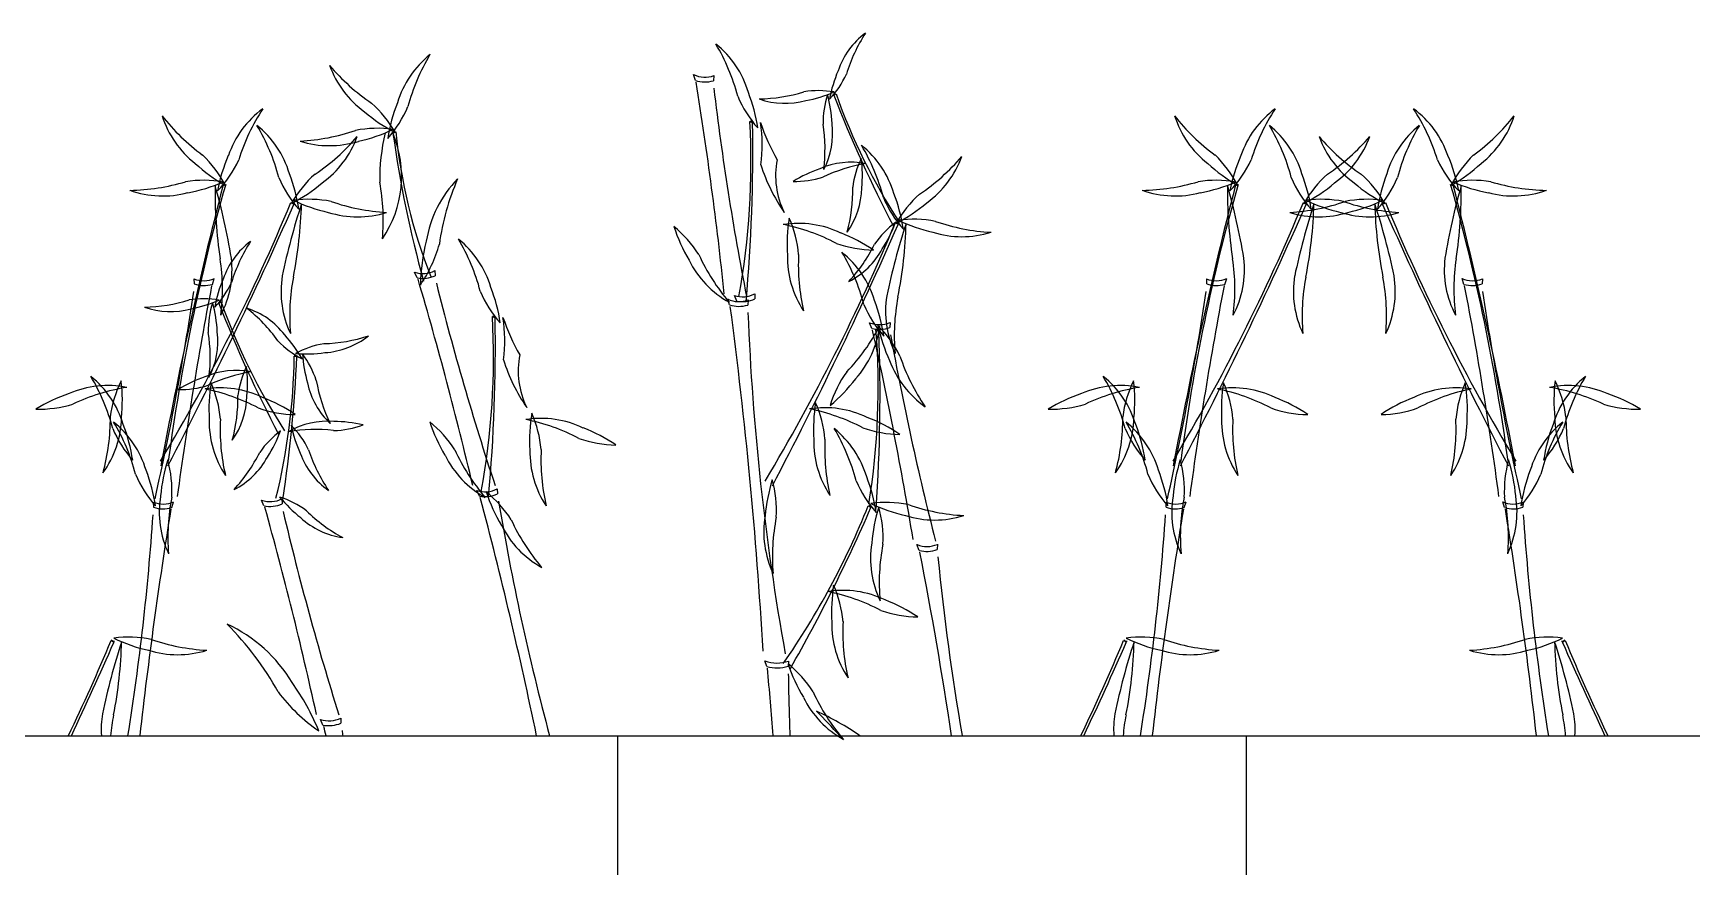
# Model space of a CAD drawing. Extents: x 225307 to 340959, y 27372 to 84205.
# Drawn here: x 326541 to 329179, y 75539 to 76865 of the extents above; entities that cross this region are included whole.
import ezdxf

# ---------------------------------------------------------------- set-up
doc = ezdxf.new("R2010")
doc.units = 0
doc.header["$MEASUREMENT"] = 0
for name, color, linetype in [('PH', 8, 'CONTINUOUS'), ('WALL', 2, 'CONTINUOUS'), ('道路', 3, 'CONTINUOUS')]:
    doc.layers.add(name, color=color, linetype=linetype)

msp = doc.modelspace()

# ---------------------------------------------------------------- linework, layer by layer
at = {"layer": 'PH', "color": 8}
for p, q in [((327471, 73705.1, 5587.7), (327471, 75747.5, 5587.7)), ((328471, 73707.8, 5587.7), (328471, 75747.5, 5587.7))]:
    msp.add_line(p, q, dxfattribs=at)
at = {"layer": 'WALL', "color": 251}
for p, q in [((327594.2, 76789.7, 8381.5), (327591.4, 76799.1, 8381.5)), ((327623.8, 76797.6, 8381.5), (327623.1, 76789.4, 8381.5)), ((326796.6, 76474.3, 8381.5), (326797, 76466.1, 8381.5)), ((326825.9, 76465.5, 8381.5), (326829, 76474.8, 8381.5)), ((327151.7, 76475.8, 8381.5), (327147.7, 76484.8, 8381.5)), ((327180, 76487.5, 8381.5), (327180.4, 76479.2, 8381.5)), ((328407.2, 76474.3, 8381.5), (328407.6, 76466.1, 8381.5)), ((328436.5, 76465.5, 8381.5), (328439.6, 76474.8, 8381.5)), ((328816.8, 76465.5, 8381.5), (328813.8, 76474.8, 8381.5)), ((328846.2, 76474.3, 8381.5), (328845.7, 76466.1, 8381.5)), ((327648.6, 76432.8, 8381.5), (327645.9, 76442.2, 8381.5)), ((327660.3, 76438.8, 8381.5), (327656.3, 76447.8, 8381.5)), ((327678.2, 76440.7, 8381.5), (327677.5, 76432.5, 8381.5)), ((327688.6, 76450.4, 8381.5), (327688.9, 76442.2, 8381.5)), ((327874.8, 76395.3, 8381.5), (327871.5, 76404.5, 8381.5)), ((327903.9, 76405, 8381.5), (327903.7, 76396.7, 8381.5)), ((326936.5, 76124.3, 8381.5), (326936.8, 76116.1, 8381.5)), ((327250.7, 76128.6, 8381.5), (327246.7, 76137.6, 8381.5)), ((327279, 76140.2, 8381.5), (327279.4, 76132, 8381.5)), ((326731.9, 76119.1, 8381.5), (326732.3, 76110.9, 8381.5)), ((326761.2, 76110.3, 8381.5), (326764.2, 76119.6, 8381.5)), ((326908, 76113.1, 8381.5), (326904.2, 76122.1, 8381.5)), ((328342.5, 76119.1, 8381.5), (328342.9, 76110.9, 8381.5)), ((328371.8, 76110.3, 8381.5), (328374.8, 76119.6, 8381.5)), ((328881.6, 76110.3, 8381.5), (328878.5, 76119.6, 8381.5)), ((328910.9, 76119.1, 8381.5), (328910.4, 76110.9, 8381.5)), ((327950.2, 76042.2, 8381.5), (327946.8, 76051.4, 8381.5)), ((327979.2, 76051.9, 8381.5), (327979, 76043.6, 8381.5)), ((327707.8, 75857.4, 8381.5), (327705, 75866.8, 8381.5)), ((327742.4, 75866.1, 8381.5), (327741.7, 75857.9, 8381.5)), ((327001.7, 75764.4, 8381.5), (326997.9, 75773.5, 8381.5)), ((327030.2, 75775.6, 8381.5), (327030.5, 75767.4, 8381.5))]:
    msp.add_line(p, q, dxfattribs=at)
for centre, radius, start, end in [((327939.4, 76765.1, 8381.5), 124.8, 126.7515, 161.2718), ((328082.1, 76724.7, 8381.5), 258.7, 147.1423, 163.1203), ((327529.1, 76726.2, 8381.5), 156, 16.6578, 51.1781), ((327349, 76682.2, 8381.5), 323.4, 14.8093, 30.7873), ((327159.3, 76866.4, 8381.5), 156, 199.6469, 234.1671), ((327260, 77021.9, 8381.5), 323.4, 220.0376, 236.0156), ((327269.5, 76709.1, 8381.5), 156, 128.6233, 163.1436), ((327449.3, 76664.4, 8381.5), 323.4, 149.014, 164.992), ((327609.3, 76836.1, 8381.5), 41.1, 244.1889, 290.6514), ((327609.1, 76836.8, 8381.5), 49.4, 252.468, 286.4628), ((321708, 75830.8, 8381.5), 5964.5, 5.9648, 9.22705), ((328018.2, 76720.9, 8381.5), 214.2, 156.8493, 169.4119), ((327702.5, 76860.6, 8381.5), 145.4, 316.3249, 335.2549), ((332182.2, 77324.4, 8381.5), 4591.4, 186.8406, 191.0283), ((327829.3, 76834.9, 8381.5), 181.7, 202.6747, 221.6047), ((327428.7, 76674.6, 8381.5), 267.8, 8.5177, 21.0803), ((327691.1, 77019.1, 8381.5), 258.7, 271.0803, 287.0583), ((327737.2, 76878.2, 8381.5), 124.8, 250.6896, 285.2099), ((327790.2, 76628.2, 8381.5), 145.4, 80.2629, 99.1929), ((327729.9, 76968.2, 8381.5), 214.2, 280.7874, 293.35), ((327942.8, 76722.7, 8381.5), 145.4, 162.085, 181.015), ((327597.7, 76711.4, 8381.5), 214.2, 2.6094, 15.172), ((327811.6, 76779.2, 8381.5), 11.8, 278.989, 301.5229), ((327808.8, 76781.6, 8381.5), 15.9, 289.7144, 304.519), ((329764.5, 77530, 8381.5), 2094.4, 201.388, 207.649), ((328748, 77099.3, 8381.5), 987.1, 199.59, 212.8556), ((326894.7, 76780.7, 8381.5), 156, 197.4962, 232.0165), ((327001.1, 76932.4, 8381.5), 323.4, 217.887, 233.865), ((326998.8, 76619.4, 8381.5), 156, 126.4727, 160.9929), ((327176.9, 76568.1, 8381.5), 323.4, 146.8634, 162.8414), ((327241.1, 76944.2, 8381.5), 267.8, 229.7446, 242.3072), ((326958, 76618.4, 8381.5), 181.7, 29.2202, 48.1502), ((327369.7, 76657.1, 8381.5), 267.8, 158.721, 171.2837), ((326969.6, 76818.8, 8381.5), 181.7, 318.1966, 337.1266), ((328505.3, 76780.7, 8381.5), 156, 197.4962, 232.0165), ((328611.7, 76932.4, 8381.5), 323.4, 217.887, 233.865), ((328609.4, 76619.4, 8381.5), 156, 126.4727, 160.9929), ((328787.5, 76568.1, 8381.5), 323.4, 146.8634, 162.8414), ((328643.9, 76619.4, 8381.5), 156, 19.0071, 53.5273), ((328465.8, 76568.1, 8381.5), 323.4, 17.1586, 33.1366), ((328641.6, 76932.4, 8381.5), 323.4, 306.135, 322.113), ((328748.1, 76780.7, 8381.5), 156, 307.9835, 342.5038), ((326799, 76596.8, 8381.5), 156, 16.6578, 51.1781), ((326619, 76552.8, 8381.5), 323.4, 14.8093, 30.7873), ((326948.9, 77016.3, 8381.5), 323.4, 272.9521, 288.9301), ((327088.6, 76532, 8381.5), 181.7, 82.1347, 101.0647), ((326999.4, 76954.3, 8381.5), 267.8, 282.6591, 295.2217), ((327409.6, 76632.7, 8381.5), 317.5, 166.5597, 180.8727), ((326950.1, 76637.3, 8381.5), 176.8, 325.8844, 22.6578), ((327109.2, 76721.5, 8381.5), 14.7, 280.8608, 303.3947), ((327105.6, 76724.4, 8381.5), 19.9, 291.5861, 306.3908), ((328938.2, 76960.3, 8381.5), 1842.7, 187.9535, 195.4166), ((327966.7, 76791.9, 8381.5), 853.2, 185.6285, 201.5854), ((326496.9, 76659.3, 8381.5), 1185.8, 349.6339, 3.166), ((325107.4, 76674.7, 8381.5), 2578.3, 354.7419, 1.0507), ((327689.3, 76738.1, 8381.5), 14.7, 236.4067, 258.9406), ((327693, 76740.9, 8381.5), 19.9, 233.4106, 248.2152), ((328012.3, 76828.5, 8381.5), 331.7, 198.535, 209.8201), ((327470.1, 76687.1, 8381.5), 230.5, 352.1617, 8.9643), ((327541.8, 76680.2, 8381.5), 258.7, 352.9024, 8.8804), ((327687.9, 76705.8, 8381.5), 124.8, 332.5116, 7.0319), ((328409.6, 76596.8, 8381.5), 156, 16.6578, 51.1781), ((328229.6, 76552.8, 8381.5), 323.4, 14.8093, 30.7873), ((328843.7, 76596.8, 8381.5), 156, 128.8219, 163.3422), ((329023.8, 76552.8, 8381.5), 323.4, 149.2127, 165.1907), ((327012.3, 76842.1, 8381.5), 156, 252.5613, 287.0816), ((326809.5, 76909.6, 8381.5), 323.4, 303.7858, 319.7638), ((326909.7, 76753.7, 8381.5), 156, 305.6342, 340.1545), ((327760.7, 76565.1, 8381.5), 156, 16.6578, 51.1781), ((327580.7, 76521.1, 8381.5), 323.4, 14.8093, 30.7873), ((328733.1, 76753.7, 8381.5), 156, 199.8455, 234.3658), ((328833.2, 76909.6, 8381.5), 323.4, 220.2362, 236.2142), ((328420.1, 76909.6, 8381.5), 323.4, 303.7858, 319.7638), ((328520.3, 76753.7, 8381.5), 156, 305.6342, 340.1545), ((326979.3, 76855.5, 8381.5), 267.8, 227.594, 240.1566), ((326684.2, 76540.6, 8381.5), 181.7, 27.0696, 45.9996), ((327097, 76563.8, 8381.5), 267.8, 156.5704, 169.133), ((326703.3, 76740.4, 8381.5), 181.7, 316.046, 334.976), ((327970.7, 76742.2, 8381.5), 285.7, 197.6305, 214.6312), ((327852.2, 76638, 8381.5), 130.3, 168.6858, 206.4869), ((327841.9, 76535, 8381.5), 124.8, 79.0377, 113.5579), ((327908, 76402.3, 8381.5), 258.7, 99.4284, 115.4064), ((327988.9, 76602.1, 8381.5), 145.4, 154.0263, 172.9563), ((327645.7, 76639.2, 8381.5), 214.2, 354.5507, 7.1133), ((327771.2, 76877.9, 8381.5), 323.4, 303.7858, 319.7638), ((327871.4, 76722, 8381.5), 156, 305.6342, 340.1545), ((328589.9, 76855.5, 8381.5), 267.8, 227.594, 240.1566), ((328294.8, 76540.6, 8381.5), 181.7, 27.0696, 45.9996), ((328707.6, 76563.8, 8381.5), 267.8, 156.5704, 169.133), ((328313.9, 76740.4, 8381.5), 181.7, 316.046, 334.976), ((328939.5, 76740.4, 8381.5), 181.7, 205.024, 223.954), ((328545.7, 76563.8, 8381.5), 267.8, 10.867, 23.4296), ((328958.5, 76540.6, 8381.5), 181.7, 134.0004, 152.9304), ((328663.5, 76855.5, 8381.5), 267.8, 299.8434, 312.406), ((326690, 76938.4, 8381.5), 323.4, 270.8014, 286.7794), ((329793.7, 75784.1, 8381.5), 3064.1, 164.084, 172.4994), ((326811.5, 76449.3, 8381.5), 181.7, 79.984, 98.914), ((326738.2, 76874.6, 8381.5), 267.8, 280.5085, 293.0711), ((326839.2, 76637.9, 8381.5), 14.7, 278.7101, 301.2441), ((326835.6, 76640.9, 8381.5), 19.9, 289.4355, 304.2401), ((327099.3, 76705.5, 8381.5), 181.7, 202.6747, 221.6047), ((326698.6, 76545.2, 8381.5), 267.8, 8.5177, 21.0803), ((327110.1, 76505.1, 8381.5), 181.7, 131.6512, 150.5812), ((326828.2, 76831.8, 8381.5), 267.8, 297.4941, 310.0567), ((326774.4, 76567.6, 8381.5), 323.4, 354.7741, 10.7521), ((327350.8, 76503.4, 8381.5), 187.2, 136.0165, 170.5368), ((327571.7, 76478, 8381.5), 388.1, 156.4072, 172.3852), ((327862.2, 76447, 8381.5), 214.2, 109.1354, 121.698), ((327753.2, 76774.6, 8381.5), 145.4, 268.611, 287.541), ((328300.6, 76938.4, 8381.5), 323.4, 270.8014, 286.7794), ((331404.3, 75784.1, 8381.5), 3064.1, 164.084, 172.4994), ((328422.1, 76449.3, 8381.5), 181.7, 79.984, 98.914), ((328348.8, 76874.6, 8381.5), 267.8, 280.5085, 293.0711), ((328449.8, 76637.9, 8381.5), 14.7, 278.7101, 301.2441), ((328446.2, 76640.9, 8381.5), 19.9, 289.4355, 304.2401), ((328709.9, 76705.5, 8381.5), 181.7, 202.6747, 221.6047), ((328309.2, 76545.2, 8381.5), 267.8, 8.5177, 21.0803), ((328720.7, 76505.1, 8381.5), 181.7, 131.6512, 150.5812), ((328438.8, 76831.8, 8381.5), 267.8, 297.4941, 310.0567), ((328814.5, 76831.8, 8381.5), 267.8, 229.9433, 242.5059), ((328532.6, 76505.1, 8381.5), 181.7, 29.4188, 48.3488), ((328944.1, 76545.2, 8381.5), 267.8, 158.9197, 171.4823), ((328543.5, 76705.5, 8381.5), 181.7, 318.3953, 337.3253), ((325849.1, 75784.1, 8381.5), 3064.1, 7.5006, 15.916), ((328803.6, 76637.9, 8381.5), 14.7, 238.7559, 261.2899), ((328807.1, 76640.9, 8381.5), 19.9, 235.7599, 250.5645), ((328831.3, 76449.3, 8381.5), 181.7, 81.086, 100.016), ((328904.6, 76874.6, 8381.5), 267.8, 246.9289, 259.4915), ((328952.8, 76938.4, 8381.5), 323.4, 253.2206, 269.1986), ((326746.8, 76762.1, 8381.5), 156, 250.4107, 284.931), ((333272.1, 74963.3, 8381.5), 6640, 165.5375, 169.4685), ((327526.9, 76612.6, 8381.5), 696.8, 179.1262, 188.7844), ((325773.4, 76325.9, 8381.5), 1097.8, 9.5114, 15.7133), ((326979.2, 76419.1, 8381.5), 181.7, 78.7367, 97.6667), ((327069.9, 76841, 8381.5), 267.8, 244.5796, 257.1423), ((327585.9, 76616.2, 8381.5), 258.7, 344.8437, 0.8217), ((327734.1, 76621.1, 8381.5), 124.8, 324.453, 358.9732), ((328061, 76673.8, 8381.5), 181.7, 202.6747, 221.6047), ((327660.3, 76513.5, 8381.5), 267.8, 8.5177, 21.0803), ((328071.8, 76473.4, 8381.5), 181.7, 131.6512, 150.5812), ((328357.4, 76762.1, 8381.5), 156, 250.4107, 284.931), ((334882.7, 74963.3, 8381.5), 6640, 165.5375, 169.4685), ((329137.5, 76612.6, 8381.5), 696.8, 179.1262, 188.7844), ((327384, 76325.9, 8381.5), 1097.8, 9.5114, 15.7133), ((328589.8, 76419.1, 8381.5), 181.7, 78.7367, 97.6667), ((328680.5, 76841, 8381.5), 267.8, 244.5796, 257.1423), ((328663.5, 76419.1, 8381.5), 181.7, 82.3333, 101.2633), ((328572.8, 76841, 8381.5), 267.8, 282.8577, 295.4204), ((329869.4, 76325.9, 8381.5), 1097.8, 164.2867, 170.4886), ((322370.6, 74963.3, 8381.5), 6640, 10.5315, 14.4625), ((328115.8, 76612.6, 8381.5), 696.8, 351.2156, 0.8738), ((328895.9, 76762.1, 8381.5), 156, 255.069, 289.5893), ((323985.9, 77832.1, 8381.5), 3212.5, 329.1414, 337.3599), ((320716.6, 79338.4, 8381.5), 6816.2, 332.36371, 336.24357), ((328011.4, 76253.3, 8381.5), 1097.8, 161.9374, 168.1393), ((326963, 76611.5, 8381.5), 19.9, 233.4106, 248.2152), ((326959.3, 76608.7, 8381.5), 14.7, 236.4067, 258.9406), ((326271.1, 76611.6, 8381.5), 696.8, 348.8663, 358.5245), ((327056.7, 76728.9, 8381.5), 156, 252.7197, 287.24), ((327120.7, 76902.9, 8381.5), 323.4, 250.8713, 266.8493), ((327790, 76800.2, 8381.5), 267.8, 297.4941, 310.0567), ((325596.5, 77832.1, 8381.5), 3212.5, 329.1414, 337.3599), ((322327.2, 79338.4, 8381.5), 6816.2, 332.36371, 336.24357), ((328522.1, 76902.9, 8381.5), 323.4, 273.1507, 289.1287), ((328586.1, 76728.9, 8381.5), 156, 252.76, 287.2803), ((329622, 76253.3, 8381.5), 1097.8, 161.9374, 168.1393), ((328569.9, 76608.7, 8381.5), 14.7, 236.4067, 258.9406), ((328573.5, 76611.5, 8381.5), 19.9, 233.4106, 248.2152), ((327881.7, 76611.6, 8381.5), 696.8, 348.8663, 358.5245), ((328667.3, 76728.9, 8381.5), 156, 252.7197, 287.24), ((328731.3, 76902.9, 8381.5), 323.4, 250.8713, 266.8493), ((329371.6, 76611.6, 8381.5), 696.8, 181.4755, 191.1337), ((327631.4, 76253.3, 8381.5), 1097.8, 11.8607, 18.0626), ((328683.5, 76608.7, 8381.5), 14.7, 281.0594, 303.5933), ((328679.8, 76611.5, 8381.5), 19.9, 291.7848, 306.5894), ((334926.1, 79338.4, 8381.5), 6816.2, 203.75643, 207.63629), ((331656.9, 77832.1, 8381.5), 3212.5, 202.6401, 210.8586), ((327814.3, 76641.2, 8381.5), 267.8, 198.2543, 210.8169), ((327446.5, 76415.4, 8381.5), 181.7, 32.4113, 51.3413), ((324947.6, 77800.4, 8381.5), 3212.5, 329.1414, 337.3599), ((321678.3, 79306.8, 8381.5), 6816.2, 332.36371, 336.24357), ((327758.1, 76406.5, 8381.5), 156, 64.3717, 98.8919), ((327669.5, 76243.8, 8381.5), 323.4, 62.5232, 78.5012), ((328007.9, 76527.8, 8381.5), 267.8, 170.8163, 183.3789), ((327577.5, 76497, 8381.5), 181.7, 4.9733, 23.9033), ((327728.7, 76297.5, 8381.5), 267.8, 56.2316, 68.7942), ((327999.2, 76447, 8381.5), 145.4, 126.5883, 145.5183), ((327711.7, 76638.2, 8381.5), 214.2, 327.1127, 339.6753), ((328973.1, 76221.6, 8381.5), 1097.8, 161.9374, 168.1393), ((327924.7, 76579.8, 8381.5), 19.9, 233.4106, 248.2152), ((327921, 76577, 8381.5), 14.7, 236.4067, 258.9406), ((327232.8, 76579.9, 8381.5), 696.8, 348.8663, 358.5245), ((327940.9, 76387.4, 8381.5), 181.7, 78.7367, 97.6667), ((328031.6, 76809.4, 8381.5), 267.8, 244.5796, 257.1423), ((328018.4, 76697.3, 8381.5), 156, 252.7197, 287.24), ((328082.4, 76871.2, 8381.5), 323.4, 250.8713, 266.8493), ((326961.4, 76433.9, 8381.5), 124.8, 126.7515, 161.2718), ((327104, 76393.5, 8381.5), 258.7, 147.1423, 163.1203), ((327478, 76457, 8381.5), 321.3, 166.1143, 178.6769), ((326976.9, 76587.7, 8381.5), 218, 325.5899, 344.5198), ((327119.5, 76416, 8381.5), 156, 16.6578, 51.1781), ((326939.4, 76372, 8381.5), 323.4, 14.8093, 30.7873), ((327879.7, 76701.8, 8381.5), 181.7, 250.3886, 269.3186), ((327648.1, 76645.2, 8381.5), 258.7, 317.4057, 333.3837), ((327781.8, 76581.3, 8381.5), 124.8, 297.0149, 331.5352), ((326518.5, 76457.8, 8381.5), 323.4, 352.6235, 8.6015), ((326701.2, 76489, 8381.5), 156, 332.2327, 6.753), ((327724, 76573.3, 8381.5), 156, 206.3944, 240.9147), ((327894, 76647.1, 8381.5), 323.4, 204.5459, 220.5239), ((327896.6, 76509.2, 8381.5), 156, 178.9564, 213.4766), ((328081.4, 76496.4, 8381.5), 323.4, 177.1079, 193.0859), ((327729.7, 76394.9, 8381.5), 156, 16.6578, 51.1781), ((327549.6, 76351, 8381.5), 323.4, 14.8093, 30.7873), ((328129.1, 76457.8, 8381.5), 323.4, 352.6235, 8.6015), ((328311.8, 76489, 8381.5), 156, 332.2327, 6.753), ((328941.6, 76489, 8381.5), 156, 173.247, 207.7673), ((329124.2, 76457.8, 8381.5), 323.4, 171.3985, 187.3765), ((326812.2, 76512.3, 8381.5), 41.1, 247.6873, 294.1497), ((326812.4, 76513, 8381.5), 49.4, 251.8759, 285.8707), ((327040.1, 76389.8, 8381.5), 214.2, 156.8493, 169.4119), ((326724.5, 76529.5, 8381.5), 145.4, 316.3249, 335.2549), ((327091.1, 76454.2, 8381.5), 156, 170.8977, 205.418), ((327272.3, 76415.6, 8381.5), 323.4, 169.0492, 185.0272), ((327160.8, 76523.7, 8381.5), 41.1, 251.4369, 297.8994), ((327160.5, 76524.4, 8381.5), 49.4, 259.716, 293.7108), ((321433.5, 74782, 8381.5), 5964.5, 13.2128, 16.47505), ((331635.5, 77585.2, 8381.5), 4591.4, 194.0886, 198.2763), ((328422.8, 76512.3, 8381.5), 41.1, 247.6873, 294.1497), ((328423, 76513, 8381.5), 49.4, 251.8759, 285.8707), ((328701.6, 76454.2, 8381.5), 156, 170.8977, 205.418), ((328882.9, 76415.6, 8381.5), 323.4, 169.0492, 185.0272), ((328370.4, 76415.6, 8381.5), 323.4, 354.9728, 10.9508), ((328551.7, 76454.2, 8381.5), 156, 334.582, 9.1023), ((328830.6, 76512.3, 8381.5), 41.1, 245.8503, 292.3127), ((328830.3, 76513, 8381.5), 49.4, 254.1293, 288.1241), ((326713.1, 76687.9, 8381.5), 258.7, 271.0803, 287.0583), ((322255.4, 77133.1, 8381.5), 4591.4, 347.3104, 351.4981), ((332681.8, 75336.3, 8381.5), 5964.5, 169.11163, 172.37388), ((326812.2, 76297.1, 8381.5), 145.4, 80.2629, 99.1929), ((326751.8, 76637, 8381.5), 214.2, 280.7874, 293.35), ((327419.7, 76524.7, 8381.5), 181.7, 202.6747, 221.6047), ((327019.1, 76364.4, 8381.5), 267.8, 8.5177, 21.0803), ((327663.7, 76479.1, 8381.5), 41.1, 244.1889, 290.6514), ((327669.4, 76486.7, 8381.5), 41.1, 251.4369, 297.8994), ((327669.1, 76487.4, 8381.5), 49.4, 259.716, 293.7108), ((327629.3, 76343.4, 8381.5), 267.8, 8.5177, 21.0803), ((328052.8, 76422.5, 8381.5), 156, 170.8977, 205.418), ((328234, 76383.9, 8381.5), 323.4, 169.0492, 185.0272), ((323866, 77133.1, 8381.5), 4591.4, 347.3104, 351.4981), ((334292.4, 75336.3, 8381.5), 5964.5, 169.11163, 172.37388), ((322960.9, 75336.3, 8381.5), 5964.5, 7.62612, 10.88837), ((333387.4, 77133.1, 8381.5), 4591.4, 188.5019, 192.6896), ((326759.2, 76547, 8381.5), 124.8, 250.6896, 285.2099), ((326964.7, 76391.6, 8381.5), 145.4, 162.085, 181.015), ((326619.7, 76380.2, 8381.5), 214.2, 2.6094, 15.172), ((326833.6, 76448.1, 8381.5), 11.8, 278.989, 301.5229), ((326830.7, 76450.4, 8381.5), 15.9, 289.7144, 304.519), ((328786.5, 77198.8, 8381.5), 2094.4, 201.388, 207.649), ((327769.9, 76768.2, 8381.5), 987.1, 199.59, 212.8556), ((326842.3, 76308.8, 8381.5), 124.8, 37.6575, 72.1778), ((326720.4, 76224.4, 8381.5), 258.7, 35.809, 51.787), ((326087.3, 76349.1, 8381.5), 1185.8, 349.6339, 3.166), ((327279.7, 76427.9, 8381.5), 14.7, 236.4067, 258.9406), ((327283.4, 76430.7, 8381.5), 19.9, 233.4106, 248.2152), ((327663.5, 76479.9, 8381.5), 49.4, 252.468, 286.4628), ((320337.3, 75459.2, 8381.5), 7376.7, 3.28696, 7.56445), ((331596.6, 76573.8, 8381.5), 3921.7, 182.2376, 190.2241), ((328029.9, 76503.7, 8381.5), 181.7, 202.6747, 221.6047), ((326563.8, 76349.1, 8381.5), 258.7, 352.9024, 8.8804), ((326709.8, 76374.7, 8381.5), 124.8, 332.5116, 7.0319), ((324697.8, 76364.5, 8381.5), 2578.3, 354.7419, 1.0507), ((327060.5, 76376.9, 8381.5), 230.5, 352.1617, 8.9643), ((327602.7, 76518.3, 8381.5), 331.7, 198.535, 209.8201), ((327601.3, 76549.7, 8381.5), 323.4, 316.3458, 332.3238), ((327732.9, 76419.3, 8381.5), 156, 318.1942, 352.7145), ((326717.4, 76302.3, 8381.5), 1167.7, 350.8462, 4.483), ((327887.1, 76442.5, 8381.5), 41.1, 247.5711, 294.0335), ((327886.9, 76443.2, 8381.5), 49.4, 255.8502, 289.8449), ((322055.4, 75090.8, 8381.5), 5964.5, 9.34699, 12.60923), ((325345.7, 76287.4, 8381.5), 2542.3, 355.9754, 2.3288), ((327889.9, 76406.9, 8381.5), 14.7, 236.4067, 258.9406), ((327893.6, 76409.7, 8381.5), 19.9, 233.4106, 248.2152), ((328146.5, 76456.2, 8381.5), 267.8, 192.1613, 204.724), ((327756.8, 76270.8, 8381.5), 181.7, 26.3184, 45.2484), ((327035.4, 76476.1, 8381.5), 145.4, 223.6744, 242.6044), ((326782.1, 76241.5, 8381.5), 214.2, 29.5174, 42.08), ((327027.8, 76227.8, 8381.5), 145.4, 99.7364, 118.6664), ((326994.8, 76629.7, 8381.5), 258.7, 271.871, 287.849), ((326996.8, 76481.4, 8381.5), 124.8, 273.7194, 308.2397), ((332423.3, 77199.8, 8381.5), 4591.4, 190.2228, 194.4105), ((327010.9, 76271, 8381.5), 145.4, 154.0263, 172.9563), ((326667.6, 76308.1, 8381.5), 214.2, 354.5507, 7.1133), ((325969, 76362.7, 8381.5), 987.1, 346.0737, 359.3393), ((324867.7, 76440.3, 8381.5), 2094.4, 351.2803, 357.5413), ((326958.5, 76363.7, 8381.5), 11.8, 257.4064, 279.9403), ((326960.5, 76366.8, 8381.5), 15.9, 254.4103, 269.2149), ((326974.6, 76568.9, 8381.5), 214.2, 265.5793, 278.1419), ((327182.9, 76368.9, 8381.5), 214.2, 183.7573, 196.3199), ((326852.8, 76267.7, 8381.5), 145.4, 17.9143, 36.8443), ((327561.1, 76432, 8381.5), 285.7, 197.6305, 214.6312), ((327442.6, 76327.8, 8381.5), 130.3, 168.6858, 206.4869), ((328049.6, 76398.4, 8381.5), 156, 200.3014, 234.8217), ((328226.5, 76453.7, 8381.5), 323.4, 198.453, 214.431), ((326534.7, 76197.6, 8381.5), 156, 16.6578, 51.1781), ((326354.7, 76153.6, 8381.5), 323.4, 14.8093, 30.7873), ((326843.7, 76231.5, 8381.5), 181.7, 153.7474, 172.6774), ((326414.9, 76280, 8381.5), 267.8, 354.2718, 6.8345), ((326884.2, 76115.9, 8381.5), 214.2, 109.1354, 121.698), ((326863.9, 76203.9, 8381.5), 124.8, 79.0377, 113.5579), ((326930, 76071.2, 8381.5), 258.7, 99.4284, 115.4064), ((327088.2, 76266.2, 8381.5), 267.8, 170.8163, 183.3789), ((326657.7, 76235.3, 8381.5), 181.7, 4.9733, 23.9033), ((327099.4, 76334.4, 8381.5), 124.8, 191.8974, 226.4177), ((327245.9, 76357.6, 8381.5), 258.7, 190.0489, 206.0269), ((327982.6, 76220.2, 8381.5), 181.7, 144.2112, 163.1411), ((327636.5, 76477.9, 8381.5), 267.8, 310.0541, 322.6167), ((328145.3, 76197.6, 8381.5), 156, 16.6578, 51.1781), ((327965.2, 76153.6, 8381.5), 323.4, 14.8093, 30.7873), ((328454.3, 76231.5, 8381.5), 181.7, 153.7474, 172.6774), ((328025.5, 76280, 8381.5), 267.8, 354.2718, 6.8345), ((328698.8, 76266.2, 8381.5), 267.8, 170.8163, 183.3789), ((328268.3, 76235.3, 8381.5), 181.7, 4.9733, 23.9033), ((328985, 76235.3, 8381.5), 181.7, 156.0967, 175.0267), ((328554.6, 76266.2, 8381.5), 267.8, 356.6211, 9.1837), ((329108.1, 76197.6, 8381.5), 156, 128.8219, 163.3422), ((329227.8, 76280, 8381.5), 267.8, 173.1655, 185.7282), ((328799, 76231.5, 8381.5), 181.7, 7.3226, 26.2526), ((329288.1, 76153.6, 8381.5), 323.4, 149.2127, 165.1907), ((326684.5, 76038.4, 8381.5), 267.8, 108.8565, 121.4192), ((326659.6, 76148.5, 8381.5), 156, 78.7588, 113.2791), ((326741.4, 75982.3, 8381.5), 323.4, 99.1495, 115.1275), ((326775.2, 76443.5, 8381.5), 145.4, 268.611, 287.541), ((326838.3, 76144.9, 8381.5), 156, 64.3717, 98.8919), ((326749.7, 75982.1, 8381.5), 323.4, 62.5232, 78.5012), ((326607.9, 76285.1, 8381.5), 258.7, 344.8437, 0.8217), ((326756.1, 76290, 8381.5), 124.8, 324.453, 358.9732), ((326808.9, 76035.9, 8381.5), 267.8, 56.2316, 68.7942), ((328295.1, 76038.4, 8381.5), 267.8, 108.8565, 121.4192), ((328270.2, 76148.5, 8381.5), 156, 78.7588, 113.2791), ((328352, 75982.3, 8381.5), 323.4, 99.1495, 115.1275), ((328448.9, 76144.9, 8381.5), 156, 64.3717, 98.8919), ((328360.3, 75982.1, 8381.5), 323.4, 62.5232, 78.5012), ((328419.5, 76035.9, 8381.5), 267.8, 56.2316, 68.7942), ((328833.8, 76035.9, 8381.5), 267.8, 111.2058, 123.7684), ((328804.4, 76144.9, 8381.5), 156, 81.1081, 115.6283), ((328893, 75982.1, 8381.5), 323.4, 101.4988, 117.4768), ((328983.2, 76148.5, 8381.5), 156, 66.7209, 101.2412), ((328901.3, 75982.3, 8381.5), 323.4, 64.8725, 80.8505), ((328958.3, 76038.4, 8381.5), 267.8, 58.5808, 71.1435), ((326550.2, 76448.6, 8381.5), 181.7, 268.3321, 287.2621), ((326959.9, 76440.1, 8381.5), 181.7, 250.3886, 269.3186), ((327598.3, 76217.7, 8381.5), 267.8, 170.8163, 183.3789), ((327167.9, 76186.8, 8381.5), 181.7, 4.9733, 23.9033), ((327800, 76113.2, 8381.5), 156, 64.3717, 98.8919), ((327711.5, 75950.4, 8381.5), 323.4, 62.5232, 78.5012), ((328049.9, 76234.5, 8381.5), 267.8, 170.8163, 183.3789), ((327619.4, 76203.6, 8381.5), 181.7, 4.9733, 23.9033), ((328160.8, 76448.6, 8381.5), 181.7, 268.3321, 287.2621), ((328570.5, 76440.1, 8381.5), 181.7, 250.3886, 269.3186), ((328682.8, 76440.1, 8381.5), 181.7, 270.6814, 289.6114), ((329092.6, 76448.6, 8381.5), 181.7, 252.7379, 271.6679), ((326340.2, 76251.6, 8381.5), 323.4, 344.5648, 0.5428), ((326525.4, 76256.8, 8381.5), 156, 324.1741, 358.6944), ((326835, 76306.3, 8381.5), 181.7, 202.6747, 221.6047), ((326571, 76124.9, 8381.5), 156, 16.6578, 51.1781), ((326391, 76080.9, 8381.5), 323.4, 14.8093, 30.7873), ((326434.3, 76146, 8381.5), 267.8, 8.5177, 21.0803), ((326976.8, 76247.6, 8381.5), 156, 178.9564, 213.4766), ((327161.7, 76234.7, 8381.5), 323.4, 177.1079, 193.0859), ((327021.2, 76115.9, 8381.5), 145.4, 126.5883, 145.5183), ((326733.6, 76307, 8381.5), 214.2, 327.1127, 339.6753), ((327009.1, 76122.9, 8381.5), 124.8, 85.3714, 119.8916), ((326989.6, 75975.9, 8381.5), 258.7, 83.5229, 99.5009), ((327160.9, 76285.1, 8381.5), 214.2, 191.816, 204.3786), ((326848.3, 76138.6, 8381.5), 145.4, 25.973, 44.903), ((327015.3, 76378.3, 8381.5), 145.4, 271.3883, 290.3183), ((327018.4, 76033.1, 8381.5), 214.2, 77.2313, 89.7939), ((327425.9, 76330.7, 8381.5), 267.8, 198.2543, 210.8169), ((327058.1, 76104.9, 8381.5), 181.7, 32.4113, 51.3413), ((327348.5, 76096.3, 8381.5), 156, 64.3717, 98.8919), ((327259.9, 75933.6, 8381.5), 323.4, 62.5232, 78.5012), ((327319.1, 75987.4, 8381.5), 267.8, 56.2316, 68.7942), ((327717.3, 76114.5, 8381.5), 156, 16.6578, 51.1781), ((327537.3, 76070.5, 8381.5), 323.4, 14.8093, 30.7873), ((327921.6, 76408.5, 8381.5), 181.7, 250.3886, 269.3186), ((327770.7, 76004.2, 8381.5), 267.8, 56.2316, 68.7942), ((327950.7, 76251.6, 8381.5), 323.4, 344.5648, 0.5428), ((328136, 76256.8, 8381.5), 156, 324.1741, 358.6944), ((328445.5, 76306.3, 8381.5), 181.7, 202.6747, 221.6047), ((328181.6, 76124.9, 8381.5), 156, 16.6578, 51.1781), ((328001.6, 76080.9, 8381.5), 323.4, 14.8093, 30.7873), ((328044.9, 76146, 8381.5), 267.8, 8.5177, 21.0803), ((328587.4, 76247.6, 8381.5), 156, 178.9564, 213.4766), ((328772.3, 76234.7, 8381.5), 323.4, 177.1079, 193.0859), ((328481, 76234.7, 8381.5), 323.4, 346.9141, 2.8921), ((328665.9, 76247.6, 8381.5), 156, 326.5234, 1.0436), ((329071.8, 76124.9, 8381.5), 156, 128.8219, 163.3422), ((329251.8, 76080.9, 8381.5), 323.4, 149.2127, 165.1907), ((329208.5, 76146, 8381.5), 267.8, 158.9197, 171.4823), ((328807.8, 76306.3, 8381.5), 181.7, 318.3953, 337.3253), ((329117.3, 76256.8, 8381.5), 156, 181.3056, 215.8259), ((329302.6, 76251.6, 8381.5), 323.4, 179.4572, 195.4352), ((327224.9, 76282.7, 8381.5), 258.7, 198.1076, 214.0856), ((327505.7, 76336.7, 8381.5), 323.4, 204.5459, 220.5239), ((327671.9, 76186.2, 8381.5), 323.4, 177.1079, 193.0859), ((327470.1, 76391.6, 8381.5), 181.7, 250.3886, 269.3186), ((327938.5, 76215.9, 8381.5), 156, 178.9564, 213.4766), ((328123.4, 76203, 8381.5), 323.4, 177.1079, 193.0859), ((327010.3, 76105.6, 8381.5), 267.8, 162.4617, 175.0243), ((326579.9, 76137.5, 8381.5), 181.7, 356.6187, 15.5487), ((326670, 76314.1, 8381.5), 258.7, 317.4057, 333.3837), ((326803.8, 76250.2, 8381.5), 124.8, 297.0149, 331.5352), ((327083.1, 76239.3, 8381.5), 124.8, 199.9561, 234.4763), ((327335.7, 76262.9, 8381.5), 156, 206.3944, 240.9147), ((327487, 76199, 8381.5), 156, 178.9564, 213.4766), ((328620.9, 76105.6, 8381.5), 267.8, 162.4617, 175.0243), ((328190.5, 76137.5, 8381.5), 181.7, 356.6187, 15.5487), ((329062.8, 76137.5, 8381.5), 181.7, 164.4513, 183.3813), ((328632.5, 76105.6, 8381.5), 267.8, 4.9757, 17.5383), ((326871.3, 76233.6, 8381.5), 181.7, 202.6747, 221.6047), ((326470.6, 76073.3, 8381.5), 267.8, 8.5177, 21.0803), ((327972, 76073.9, 8381.5), 267.8, 162.4617, 175.0243), ((327541.6, 76105.9, 8381.5), 181.7, 356.6187, 15.5487), ((328017.6, 76223.2, 8381.5), 181.7, 202.6747, 221.6047), ((327616.9, 76062.9, 8381.5), 267.8, 8.5177, 21.0803), ((328481.9, 76233.6, 8381.5), 181.7, 202.6747, 221.6047), ((328081.2, 76073.3, 8381.5), 267.8, 8.5177, 21.0803), ((329172.1, 76073.3, 8381.5), 267.8, 158.9197, 171.4823), ((328771.5, 76233.6, 8381.5), 181.7, 318.3953, 337.3253), ((326897.4, 76103.3, 8381.5), 156, 170.6018, 205.1221), ((327078.5, 76063.7, 8381.5), 323.4, 168.7533, 184.7313), ((326917.9, 76160.9, 8381.5), 41.1, 250.5627, 297.0252), ((327098.8, 76262.7, 8381.5), 214.2, 219.254, 231.8166), ((326888.9, 75988.6, 8381.5), 145.4, 53.411, 72.341), ((327259.8, 76176.5, 8381.5), 41.1, 251.4369, 297.8994), ((327259.5, 76177.2, 8381.5), 49.4, 259.716, 293.7108), ((320120.6, 74240.4, 8381.5), 7376.7, 11.78902, 14.81245), ((327515.8, 76219.3, 8381.5), 267.8, 198.2543, 210.8169), ((327148, 75993.5, 8381.5), 181.7, 32.4113, 51.3413), ((328508, 76103.3, 8381.5), 156, 170.6018, 205.1221), ((328689.1, 76063.7, 8381.5), 323.4, 168.7533, 184.7313), ((328564.3, 76063.7, 8381.5), 323.4, 355.2687, 11.2467), ((328745.3, 76103.3, 8381.5), 156, 334.8779, 9.3982), ((322819, 76365.7, 8381.5), 3921.7, 350.9302, 356.1011), ((334041.2, 74925.2, 8381.5), 7376.7, 170.77423, 173.59948), ((326747.5, 76157.1, 8381.5), 41.1, 247.6873, 294.1497), ((326747.7, 76157.8, 8381.5), 49.4, 251.8759, 285.8707), ((326917.6, 76161.6, 8381.5), 49.4, 258.8418, 292.8366), ((321164.7, 74506.7, 8381.5), 5964.5, 12.3386, 15.60085), ((331408.3, 77153.9, 8381.5), 4591.4, 193.2144, 197.4021), ((327156.7, 76290, 8381.5), 258.7, 225.5456, 241.5236), ((331149.3, 76766.6, 8381.5), 3921.7, 189.4856, 195.0617), ((327859.1, 76071.6, 8381.5), 156, 170.6018, 205.1221), ((326722.3, 76568.6, 8381.5), 1233.9, 325.074, 338.3396), ((325471.9, 77152.4, 8381.5), 2617.9, 330.2806, 336.5416), ((327877.6, 76126.4, 8381.5), 14.7, 236.4067, 258.9406), ((327881.2, 76129.2, 8381.5), 19.9, 233.4106, 248.2152), ((327897.5, 75936.8, 8381.5), 181.7, 78.7367, 97.6667), ((327988.2, 76358.7, 8381.5), 267.8, 244.5796, 257.1423), ((328141.7, 76032, 8381.5), 267.8, 162.7576, 175.3202), ((327711.2, 76061.7, 8381.5), 181.7, 356.9146, 15.8446), ((327975, 76246.6, 8381.5), 156, 252.7197, 287.24), ((328039, 76420.6, 8381.5), 323.4, 250.8713, 266.8493), ((324429.6, 76365.7, 8381.5), 3921.7, 350.9302, 356.1011), ((335651.8, 74925.2, 8381.5), 7376.7, 170.77423, 173.59948), ((328358, 76157.1, 8381.5), 41.1, 247.6873, 294.1497), ((328358.3, 76157.8, 8381.5), 49.4, 251.8759, 285.8707), ((328895.3, 76157.1, 8381.5), 41.1, 245.8503, 292.3127), ((328895.1, 76157.8, 8381.5), 49.4, 254.1293, 288.1241), ((321601.5, 74925.2, 8381.5), 7376.7, 6.40052, 9.22577), ((332823.8, 76365.7, 8381.5), 3921.7, 183.8989, 189.0698), ((327050.9, 76186.1, 8381.5), 124.8, 227.3941, 261.9144), ((327425.6, 76151.5, 8381.5), 156, 206.3944, 240.9147), ((327595.5, 76225.3, 8381.5), 323.4, 204.5459, 220.5239), ((328040.2, 76032.1, 8381.5), 323.4, 168.7533, 184.7313), ((328028.9, 76029.2, 8381.5), 156, 170.8977, 205.418), ((328210.1, 75990.5, 8381.5), 323.4, 169.0492, 185.0272), ((327962.5, 76089.4, 8381.5), 41.1, 247.5711, 294.0335), ((327962.3, 76090.1, 8381.5), 49.4, 255.8502, 289.8449), ((320709, 74638.9, 8381.5), 7376.7, 8.64301, 10.94663), ((331883, 76415.9, 8381.5), 3921.7, 185.6198, 189.8125), ((327828.7, 75822.7, 8381.5), 156, 64.3717, 98.8919), ((327740.1, 75659.9, 8381.5), 323.4, 62.5232, 78.5012), ((328078.6, 75944, 8381.5), 267.8, 170.8163, 183.3789), ((327648.1, 75913.1, 8381.5), 181.7, 4.9733, 23.9033), ((327950.3, 76118, 8381.5), 181.7, 250.3886, 269.3186), ((327799.3, 75713.7, 8381.5), 267.8, 56.2316, 68.7942), ((326751.8, 75712.1, 8381.5), 234, 30.8468, 65.367), ((326506.2, 75582, 8381.5), 485.1, 28.9983, 44.9763), ((327967.2, 75925.4, 8381.5), 156, 178.9564, 213.4766), ((328152.1, 75912.6, 8381.5), 323.4, 177.1079, 193.0859), ((323699.8, 77135.5, 8381.5), 3212.5, 334.4021, 337.3599), ((320430.6, 78641.8, 8381.5), 6816.2, 334.87272, 336.24357), ((327725.3, 75556.7, 8381.5), 1097.8, 161.9374, 168.1393), ((326673.2, 75912.1, 8381.5), 14.7, 236.4067, 258.9406), ((326676.9, 75914.9, 8381.5), 19.9, 233.4106, 248.2152), ((325985, 75915, 8381.5), 696.8, 348.8663, 358.5245), ((326693.2, 75722.5, 8381.5), 181.7, 78.7367, 97.6667), ((326783.9, 76144.4, 8381.5), 267.8, 244.5796, 257.1423), ((326834.6, 76206.3, 8381.5), 323.4, 250.8713, 266.8493), ((325310.4, 77135.5, 8381.5), 3212.5, 334.4021, 337.3599), ((322041.1, 78641.8, 8381.5), 6816.2, 334.87272, 336.24357), ((329335.9, 75556.7, 8381.5), 1097.8, 161.9374, 168.1393), ((328283.8, 75912.1, 8381.5), 14.7, 236.4067, 258.9406), ((328287.5, 75914.9, 8381.5), 19.9, 233.4106, 248.2152), ((327595.6, 75915, 8381.5), 696.8, 348.8663, 358.5245), ((328303.8, 75722.5, 8381.5), 181.7, 78.7367, 97.6667), ((328394.5, 76144.4, 8381.5), 267.8, 244.5796, 257.1423), ((328445.2, 76206.3, 8381.5), 323.4, 250.8713, 266.8493), ((328808.1, 76206.3, 8381.5), 323.4, 273.1507, 289.1287), ((328949.6, 75722.5, 8381.5), 181.7, 82.3333, 101.2633), ((328858.9, 76144.4, 8381.5), 267.8, 282.8577, 295.4204), ((329657.7, 75915, 8381.5), 696.8, 181.4755, 191.1337), ((327917.4, 75556.7, 8381.5), 1097.8, 11.8607, 18.0626), ((328969.5, 75912.1, 8381.5), 14.7, 281.0594, 303.5933), ((328965.9, 75914.9, 8381.5), 19.9, 291.7848, 306.5894), ((335212.2, 78641.8, 8381.5), 6816.2, 203.75643, 205.12728), ((331942.9, 77135.5, 8381.5), 3212.5, 202.6401, 205.5979), ((326770.6, 76032.3, 8381.5), 156, 252.7197, 287.24), ((327724.6, 75917.3, 8381.5), 54.2, 248.8114, 289.177), ((327996, 75945.7, 8381.5), 267.8, 198.2543, 210.8169), ((327628.2, 75719.9, 8381.5), 181.7, 32.4113, 51.3413), ((328381.2, 76032.3, 8381.5), 156, 252.7197, 287.24), ((328872.1, 76032.3, 8381.5), 156, 252.76, 287.2803), ((327723.7, 75923.2, 8381.5), 67.8, 256.4018, 285.3947), ((319895.2, 75146.6, 8381.5), 7845.8, 4.39279, 5.17946), ((331865.2, 75907.6, 8381.5), 4123.6, 180.8549, 182.2247), ((327148.5, 75980.6, 8381.5), 272.5, 216.8637, 235.7937), ((326624.8, 75600.2, 8381.5), 401.6, 22.7067, 35.2693), ((327905.8, 75877.8, 8381.5), 156, 206.3944, 240.9147), ((328075.8, 75951.6, 8381.5), 323.4, 204.5459, 220.5239), ((326805, 75757.6, 8381.5), 156, 170.8977, 183.7301), ((326986.2, 75719, 8381.5), 323.4, 169.0492, 174.9494), ((327591.8, 75361.1, 8381.5), 468, 55.6525, 65.367), ((327100.5, 75100.8, 8381.5), 970.2, 41.8052, 44.9763), ((328415.6, 75757.6, 8381.5), 156, 170.8977, 183.7301), ((328596.8, 75719, 8381.5), 323.4, 169.0492, 174.9494), ((328656.5, 75719, 8381.5), 323.4, 5.0506, 10.9508), ((328837.8, 75757.6, 8381.5), 156, 356.2699, 9.1023), ((327011.6, 75812.2, 8381.5), 41.1, 250.5627, 297.0252), ((327011.3, 75812.9, 8381.5), 49.4, 258.8418, 292.8366), ((319843.7, 73985.2, 8381.5), 7376.7, 13.82185, 13.93825), ((330909.6, 76342.8, 8381.5), 3921.7, 188.6114, 188.7315)]:
    msp.add_arc(centre, radius, start, end, dxfattribs=at)
at = {"layer": '道路', "color": 2}
msp.add_line((312471, 75747.5, 5587.7), (330470.8, 75747.5, 5587.7), dxfattribs=at)

doc.saveas('drawing.dxf')
